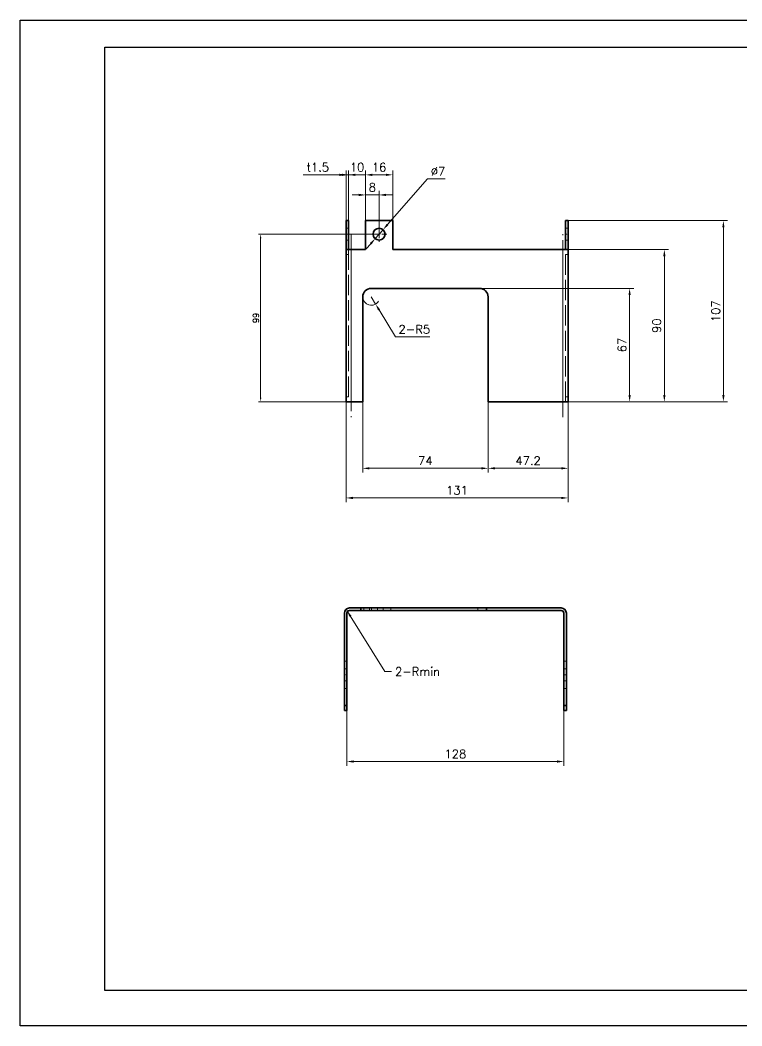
# Model space of a CAD drawing. Extents: x 337 to 133961, y -16604 to 10647.
# Drawn here: x 65344 to 65770, y 3892 to 4486 of the extents above; entities that cross this region are included whole.
import ezdxf
from ezdxf.enums import TextEntityAlignment as Align

# ---------------------------------------------------------------- set-up
doc = ezdxf.new("R2010")
doc.units = 0
for name, pattern in [('CENTER2', [28.575, 19.05, -3.175, 3.175, -3.175]), ('DASHDOT', [18.5, 12, -3, 0.5, -3]), ('DASHED', [15, 12, -3]), ('HIDDEN2', [4.7625, 3.175, -1.5875])]:
    doc.linetypes.add(name, pattern=pattern)
doc.layers.get('0').update_dxf_attribs({"linetype": 'CONTINUOUS'})
doc.layers.get('Defpoints').update_dxf_attribs({"linetype": 'CONTINUOUS'})
doc.layers.add('A3', color=7, linetype='CONTINUOUS')
for name, color, linetype, lineweight in [('DIM', 71, 'CONTINUOUS', 13), ('中心线', 2, 'CENTER2', 13), ('虚线', 1, 'HIDDEN2', 13)]:
    doc.layers.add(name, color=color, linetype=linetype, lineweight=lineweight)
doc.styles.add('CH-1', font='FSGB2312.ttf', dxfattribs={"height": 3})
doc.styles.get("Standard").update_dxf_attribs({"font": 'txt.shx', "bigfont": 'bigfont.shx'})
doc.dimstyles.new('副本1', dxfattribs={"dimtxt": 3.5, "dimasz": 2.5, "dimexe": 1.25, "dimexo": 0, "dimgap": 1, "dimtad": 1, "dimdsep": 46, "dimtxsty": 'Standard', "dimcen": 0, "dimclrd": 3, "dimclre": 3, "dimclrt": 1, "dimadec": 1, "dimazin": 2, "dimtfac": 1, "dimtmove": 0, "dimatfit": 3, "dimfxl": 0, "dimtolj": 1, "dimlwd": -1, "dimlwe": -1, "dimarcsym": 0})
doc.dimstyles.new('副本2', dxfattribs={"dimscale": 2, "dimtxt": 2.5, "dimasz": 2, "dimexe": 1.25, "dimexo": 0, "dimgap": 1, "dimtad": 1, "dimdsep": 46, "dimtxsty": 'Standard', "dimcen": 0, "dimclrd": 3, "dimclre": 3, "dimclrt": 1, "dimadec": 1, "dimazin": 2, "dimtfac": 1, "dimtmove": 0, "dimatfit": 3, "dimfxl": 0, "dimtolj": 1, "dimlwd": -1, "dimlwe": -1, "dimarcsym": 0})
doc.dimstyles.new('副本2$0', dxfattribs={"dimscale": 2, "dimtxt": 2.5, "dimasz": 2, "dimexe": 1.25, "dimexo": 0, "dimgap": 1, "dimtad": 1, "dimdsep": 46, "dimtxsty": 'Standard', "dimcen": 0, "dimclrd": 3, "dimclre": 3, "dimclrt": 1, "dimadec": 1, "dimazin": 2, "dimtfac": 1, "dimtmove": 0, "dimatfit": 3, "dimfxl": 0, "dimtolj": 1, "dimlwd": -1, "dimlwe": -1, "dimarcsym": 0})
doc.dimstyles.new('副本2$3', dxfattribs={"dimscale": 2, "dimtxt": 2.5, "dimasz": 2, "dimexe": 1.25, "dimexo": 0, "dimgap": 1, "dimtad": 1, "dimtoh": 1, "dimdsep": 46, "dimtxsty": 'Standard', "dimcen": 0, "dimclrd": 3, "dimclre": 3, "dimclrt": 1, "dimadec": 1, "dimazin": 2, "dimtfac": 1, "dimtmove": 0, "dimatfit": 3, "dimfxl": 0, "dimtolj": 1, "dimlwd": -1, "dimlwe": -1, "dimarcsym": 0})
doc.dimstyles.new('副本2$4', dxfattribs={"dimscale": 2, "dimtxt": 2.5, "dimasz": 2, "dimexe": 1.25, "dimexo": 0, "dimgap": 1, "dimtad": 1, "dimtoh": 1, "dimdsep": 46, "dimtxsty": 'Standard', "dimcen": 0, "dimclrd": 3, "dimclre": 3, "dimclrt": 1, "dimadec": 1, "dimazin": 2, "dimtfac": 1, "dimtmove": 0, "dimatfit": 3, "dimfxl": 0, "dimtolj": 1, "dimlwd": -1, "dimlwe": -1, "dimarcsym": 0})

# ---------------------------------------------------------------- blocks, each defined once
blk = doc.blocks.new('A$C2CD672AE')
for p, q in [((-218.5, -289), (-218.5, 8)), ((-218.5, 8), (201.5, 8)), ((201.5, 8), (201.5, -289)), ((-193.5, 0), (193.5, 0)), ((-193.5, -278.55), (-193.5, 0)), ((16.5, -16.21), (16.5, 0)), ((21.57, 0), (21.57, -16.21)), ((69.95, 0), (181.5, 0)), ((69.95, 0), (181.5, 0)), ((69.95, 0), (181.5, 0)), ((69.95, 0), (181.5, 0)), ((193.5, 0), (193.5, -278.55)), ((101.05, 0), (101.05, -16.21)), ((101.05, 0), (101.05, -16.21)), ((101.05, 0), (101.05, -16.21)), ((101.05, 0), (101.05, -16.21)), ((101.05, 0), (101.05, -16.21)), ((116.05, 0), (116.05, -16.21)), ((116.05, 0), (116.05, -16.21)), ((116.05, 0), (116.05, -16.21)), ((116.05, 0), (116.05, -16.21)), ((116.05, 0), (116.05, -16.21)), ((128.05, 0), (128.05, -16.21)), ((128.05, 0), (128.05, -16.21)), ((128.05, 0), (128.05, -16.21)), ((128.05, 0), (128.05, -16.21)), ((128.05, 0), (128.05, -16.21)), ((140.05, -16.21), (140.05, 0)), ((16.5, -11.14), (19.04, -6.07)), ((16.5, -6.07), (128.05, -6.07)), ((16.5, -6.07), (128.05, -6.07)), ((16.5, -6.07), (128.05, -6.07)), ((16.5, -6.07), (128.05, -6.07)), ((19.04, -6.07), (21.57, -11.14)), ((128.05, -6.07), (140.05, -6.07)), ((128.05, -6.07), (140.05, -6.07)), ((128.05, -6.07), (140.05, -6.07)), ((128.05, -6.07), (193.5, -6.07)), ((16.5, -16.21), (19.04, -11.14)), ((16.5, -11.14), (128.05, -11.14)), ((16.5, -11.14), (128.05, -11.14)), ((16.5, -11.14), (128.05, -11.14)), ((16.5, -11.14), (128.05, -11.14)), ((19.04, -11.14), (21.57, -16.21)), ((16.5, -16.21), (140.05, -16.21)), ((140.05, -16.21), (16.5, -16.21)), ((16.5, -16.21), (140.05, -16.21)), ((16.5, -16.21), (193.5, -16.21)), ((193.5, -278.55), (-193.5, -278.55)), ((201.5, -289), (-218.5, -289))]:
    blk.add_line(p, q)
at = {"style": 'CH-1'}
for s, p in [('符号', (19.12, -1.91)), ('设 变 内 容', (62.89, -1.91)), ('日 期', (108.22, -2.16)), ('变更者', (122.43, -2.16)), ('锐角除去', (134.43, -1.63)), ('表面处理', (166.75, -1.61)), ('NO.', (19.39, -4.62)), ('REVISION', (63.16, -4.62)), ('DATE', (108.64, -4.87)), ('REVR', (122.85, -4.87)), ('C0.5', (134.43, -11.03))]:
    blk.add_text(s, height=1.775, dxfattribs=at).set_placement(p, align=Align.MIDDLE)
at = {"style": 'CH-1', "width": 0.7}
for s, p in [('ACUTE ANGLE', (134.43, -4.69)), ('SURFACE TREATMENT', (166.75, -4.68))]:
    blk.add_text(s, height=1.7746, dxfattribs=at).set_placement(p, align=Align.MIDDLE)
blk = doc.blocks.new('*D427')
at = {"layer": 'Defpoints', "color": 0, "transparency": 16777216}
for p in [(65536.24, 4260.09), (65667.24, 4260.09), (65667.24, 4203.3)]:
    blk.add_point(p, dxfattribs=at)
at = {"layer": 'DIM', "color": 3, "transparency": 16777216}
for p, q in [((65536.24, 4260.09), (65536.24, 4200.8)), ((65667.24, 4260.09), (65667.24, 4200.8)), ((65540.24, 4203.3), (65663.24, 4203.3))]:
    blk.add_line(p, q, dxfattribs=at)
for points in [[(65540.24, 4203.97), (65540.24, 4202.64), (65536.24, 4203.3)], [(65663.24, 4203.97), (65663.24, 4202.64), (65667.24, 4203.3)]]:
    blk.add_solid(points, dxfattribs=at)
at = {"layer": 'DIM', "color": 1, "transparency": 16777216, "insert": (65601.74, 4207.8), "char_height": 5, "attachment_point": 5}
blk.add_mtext('\\A1;131', dxfattribs=at)
blk = doc.blocks.new('*D428')
at = {"layer": 'Defpoints', "color": 0, "transparency": 16777216}
for p in [(65620.04, 4260.09), (65667.24, 4260.09), (65667.24, 4220.8)]:
    blk.add_point(p, dxfattribs=at)
at = {"layer": 'DIM', "color": 3, "transparency": 16777216}
for p, q in [((65620.04, 4260.09), (65620.04, 4218.3)), ((65667.24, 4260.09), (65667.24, 4218.3)), ((65624.04, 4220.8), (65663.24, 4220.8))]:
    blk.add_line(p, q, dxfattribs=at)
for points in [[(65624.04, 4221.47), (65624.04, 4220.13), (65620.04, 4220.8)], [(65663.24, 4221.47), (65663.24, 4220.13), (65667.24, 4220.8)]]:
    blk.add_solid(points, dxfattribs=at)
at = {"layer": 'DIM', "color": 1, "transparency": 16777216, "insert": (65643.64, 4225.3), "char_height": 5, "attachment_point": 5}
blk.add_mtext('\\A1;47.2', dxfattribs=at)
blk = doc.blocks.new('*D429')
at = {"layer": 'Defpoints', "color": 0, "transparency": 16777216}
for p in [(65546.04, 4260.09), (65620.04, 4260.09), (65546.04, 4220.8)]:
    blk.add_point(p, dxfattribs=at)
at = {"layer": 'DIM', "color": 3, "transparency": 16777216}
for p, q in [((65546.04, 4260.09), (65546.04, 4218.3)), ((65620.04, 4260.09), (65620.04, 4218.3)), ((65616.04, 4220.8), (65550.04, 4220.8))]:
    blk.add_line(p, q, dxfattribs=at)
for points in [[(65550.04, 4221.47), (65550.04, 4220.13), (65546.04, 4220.8)], [(65616.04, 4221.47), (65616.04, 4220.13), (65620.04, 4220.8)]]:
    blk.add_solid(points, dxfattribs=at)
at = {"layer": 'DIM', "color": 1, "transparency": 16777216, "insert": (65583.04, 4225.3), "char_height": 5, "attachment_point": 5}
blk.add_mtext('\\A1;74', dxfattribs=at)
blk = doc.blocks.new('*D430')
at = {"layer": 'Defpoints', "color": 0, "transparency": 16777216}
for p in [(65667.24, 4367.09), (65758.89, 4367.09), (65667.24, 4260.09)]:
    blk.add_point(p, dxfattribs=at)
at = {"layer": 'DIM', "color": 3, "transparency": 16777216}
for p, q in [((65667.24, 4367.09), (65761.39, 4367.09)), ((65758.89, 4264.09), (65758.89, 4363.09)), ((65667.24, 4260.09), (65761.39, 4260.09))]:
    blk.add_line(p, q, dxfattribs=at)
for points in [[(65758.22, 4363.09), (65759.56, 4363.09), (65758.89, 4367.09)], [(65758.22, 4264.09), (65759.56, 4264.09), (65758.89, 4260.09)]]:
    blk.add_solid(points, dxfattribs=at)
at = {"layer": 'DIM', "color": 1, "transparency": 16777216, "insert": (65754.39, 4313.59), "char_height": 5, "attachment_point": 5, "rotation": 90}
blk.add_mtext('\\A1;107', dxfattribs=at)
blk = doc.blocks.new('*D431')
at = {"layer": 'Defpoints', "color": 0, "transparency": 16777216}
for p in [(65615.04, 4327.09), (65703.56, 4327.09), (65667.24, 4260.09)]:
    blk.add_point(p, dxfattribs=at)
at = {"layer": 'DIM', "color": 3, "transparency": 16777216}
for p, q in [((65615.04, 4327.09), (65706.06, 4327.09)), ((65703.56, 4264.09), (65703.56, 4323.09)), ((65667.24, 4260.09), (65706.06, 4260.09))]:
    blk.add_line(p, q, dxfattribs=at)
for points in [[(65702.89, 4323.09), (65704.22, 4323.09), (65703.56, 4327.09)], [(65702.89, 4264.09), (65704.22, 4264.09), (65703.56, 4260.09)]]:
    blk.add_solid(points, dxfattribs=at)
at = {"layer": 'DIM', "color": 1, "transparency": 16777216, "insert": (65699.06, 4293.59), "char_height": 5, "attachment_point": 5, "rotation": 90}
blk.add_mtext('\\A1;67', dxfattribs=at)
blk = doc.blocks.new('*D432')
at = {"layer": 'Defpoints', "color": 0, "transparency": 16777216}
for p in [(65664.24, 4350.09), (65724.05, 4350.09), (65667.24, 4260.09)]:
    blk.add_point(p, dxfattribs=at)
at = {"layer": 'DIM', "color": 3, "transparency": 16777216}
for p, q in [((65664.24, 4350.09), (65726.55, 4350.09)), ((65724.05, 4264.09), (65724.05, 4346.09)), ((65667.24, 4260.09), (65726.55, 4260.09))]:
    blk.add_line(p, q, dxfattribs=at)
for points in [[(65723.39, 4346.09), (65724.72, 4346.09), (65724.05, 4350.09)], [(65723.39, 4264.09), (65724.72, 4264.09), (65724.05, 4260.09)]]:
    blk.add_solid(points, dxfattribs=at)
at = {"layer": 'DIM', "color": 1, "transparency": 16777216, "insert": (65719.55, 4305.09), "char_height": 5, "attachment_point": 5, "rotation": 90}
blk.add_mtext('\\A1;90', dxfattribs=at)
blk = doc.blocks.new('*D433')
at = {"layer": 'Defpoints', "color": 0, "transparency": 16777216}
for p in [(65551.04, 4322.09), (65553.63, 4317.81)]:
    blk.add_point(p, dxfattribs=at)
at = {"layer": 'DIM', "color": 3, "transparency": 16777216}
for p, q in [((65551.04, 4322.09), (65553.63, 4317.81)), ((65565.35, 4298.39), (65555.69, 4314.38)), ((65585.69, 4298.39), (65565.35, 4298.39))]:
    blk.add_line(p, q, dxfattribs=at)
blk.add_arc((65551.04, 4322.09), 5, 180, 329.77838, dxfattribs=at)
blk.add_solid([(65556.27, 4314.73), (65555.12, 4314.04), (65553.63, 4317.81)], dxfattribs=at)
at = {"layer": 'DIM', "color": 1, "transparency": 16777216, "insert": (65576.52, 4302.89), "char_height": 5, "attachment_point": 5}
blk.add_mtext('\\A1;2-{\\Ftxt,bigfont|c134;R5}', dxfattribs=at)
blk = doc.blocks.new('*D440')
at = {"layer": 'Defpoints', "color": 0, "transparency": 16777216}
for p in [(65536.72, 4079.32), (65664.72, 4079.32), (65664.72, 4047.62)]:
    blk.add_point(p, dxfattribs=at)
at = {"layer": 'DIM', "color": 3, "transparency": 16777216}
for p, q in [((65536.72, 4079.32), (65536.72, 4045.12)), ((65664.72, 4079.32), (65664.72, 4045.12)), ((65540.72, 4047.62), (65660.72, 4047.62))]:
    blk.add_line(p, q, dxfattribs=at)
for points in [[(65540.72, 4048.29), (65540.72, 4046.95), (65536.72, 4047.62)], [(65660.72, 4048.29), (65660.72, 4046.95), (65664.72, 4047.62)]]:
    blk.add_solid(points, dxfattribs=at)
at = {"layer": 'DIM', "color": 1, "transparency": 16777216, "insert": (65600.72, 4052.12), "char_height": 5, "attachment_point": 5}
blk.add_mtext('\\A1;128', dxfattribs=at)
blk = doc.blocks.new('*D441')
at = {"layer": 'Defpoints', "color": 0, "transparency": 16777216}
for p in [(65485.81, 4359.09), (65555.74, 4359.09), (65536.24, 4260.09)]:
    blk.add_point(p, dxfattribs=at)
at = {"layer": 'DIM', "color": 3, "transparency": 16777216}
for p, q in [((65555.74, 4359.09), (65484.56, 4359.09)), ((65485.81, 4262.59), (65485.81, 4356.59)), ((65536.24, 4260.09), (65484.56, 4260.09))]:
    blk.add_line(p, q, dxfattribs=at)
for points in [[(65485.39, 4356.59), (65486.23, 4356.59), (65485.81, 4359.09)], [(65485.39, 4262.59), (65486.23, 4262.59), (65485.81, 4260.09)]]:
    blk.add_solid(points, dxfattribs=at)
at = {"layer": 'DIM', "color": 1, "transparency": 16777216, "insert": (65483.06, 4309.59), "char_height": 3.5, "attachment_point": 5, "rotation": 90}
blk.add_mtext('\\A1;99', dxfattribs=at)
blk = doc.blocks.new('*D442')
at = {"layer": 'Defpoints', "color": 0, "transparency": 16777216}
for p in [(65547.74, 4394.12), (65547.74, 4367.09), (65563.74, 4367.09)]:
    blk.add_point(p, dxfattribs=at)
at = {"layer": 'DIM', "color": 3, "transparency": 16777216}
for p, q in [((65547.74, 4367.09), (65547.74, 4396.62)), ((65563.74, 4367.09), (65563.74, 4396.62)), ((65559.74, 4394.12), (65551.74, 4394.12))]:
    blk.add_line(p, q, dxfattribs=at)
for points in [[(65551.74, 4394.79), (65551.74, 4393.45), (65547.74, 4394.12)], [(65559.74, 4394.79), (65559.74, 4393.45), (65563.74, 4394.12)]]:
    blk.add_solid(points, dxfattribs=at)
at = {"layer": 'DIM', "color": 1, "transparency": 16777216, "insert": (65555.74, 4398.62), "char_height": 5, "attachment_point": 5}
blk.add_mtext('\\A1;16', dxfattribs=at)
blk = doc.blocks.new('*D443')
at = {"layer": 'Defpoints', "color": 0, "transparency": 16777216}
for p in [(65558.05, 4361.72), (65553.43, 4356.46)]:
    blk.add_point(p, dxfattribs=at)
at = {"layer": 'DIM', "color": 3, "transparency": 16777216}
for p, q in [((65584.33, 4391.68), (65560.69, 4364.73)), ((65594.67, 4391.68), (65584.33, 4391.68)), ((65553.43, 4356.46), (65558.05, 4361.72)), ((65550.8, 4353.45), (65548.16, 4350.44))]:
    blk.add_line(p, q, dxfattribs=at)
for points in [[(65560.19, 4365.17), (65561.19, 4364.29), (65558.05, 4361.72)], [(65550.29, 4353.89), (65551.3, 4353.01), (65553.43, 4356.46)]]:
    blk.add_solid(points, dxfattribs=at)
at = {"layer": 'DIM', "color": 1, "transparency": 16777216, "insert": (65590.5, 4396.18), "char_height": 5, "attachment_point": 5}
blk.add_mtext('\\A1;∅7', dxfattribs=at)
blk = doc.blocks.new('*D444')
at = {"layer": 'Defpoints', "color": 0, "transparency": 16777216}
for p in [(65547.74, 4394.12), (65537.74, 4367.09), (65547.74, 4367.09)]:
    blk.add_point(p, dxfattribs=at)
at = {"layer": 'DIM', "color": 3, "transparency": 16777216}
for p, q in [((65537.74, 4367.09), (65537.74, 4396.62)), ((65547.74, 4367.09), (65547.74, 4396.62)), ((65533.74, 4394.12), (65529.74, 4394.12)), ((65537.74, 4394.12), (65547.74, 4394.12)), ((65551.74, 4394.12), (65555.74, 4394.12))]:
    blk.add_line(p, q, dxfattribs=at)
for points in [[(65533.74, 4394.79), (65533.74, 4393.45), (65537.74, 4394.12)], [(65551.74, 4394.79), (65551.74, 4393.45), (65547.74, 4394.12)]]:
    blk.add_solid(points, dxfattribs=at)
at = {"layer": 'DIM', "color": 1, "transparency": 16777216, "insert": (65542.74, 4398.62), "char_height": 5, "attachment_point": 5}
blk.add_mtext('\\A1;10', dxfattribs=at)
blk = doc.blocks.new('*D445')
at = {"layer": 'Defpoints', "color": 0, "transparency": 16777216}
for p in [(65537.74, 4394.12), (65536.24, 4367.09), (65537.74, 4367.09)]:
    blk.add_point(p, dxfattribs=at)
at = {"layer": 'DIM', "color": 3, "transparency": 16777216}
for p, q in [((65536.24, 4367.09), (65536.24, 4396.62)), ((65537.74, 4367.09), (65537.74, 4396.62)), ((65532.24, 4394.12), (65510.91, 4394.12)), ((65537.74, 4394.12), (65536.24, 4394.12)), ((65541.74, 4394.12), (65545.74, 4394.12))]:
    blk.add_line(p, q, dxfattribs=at)
for points in [[(65532.24, 4394.79), (65532.24, 4393.45), (65536.24, 4394.12)], [(65541.74, 4394.79), (65541.74, 4393.45), (65537.74, 4394.12)]]:
    blk.add_solid(points, dxfattribs=at)
at = {"layer": 'DIM', "color": 1, "transparency": 16777216, "insert": (65519.58, 4398.62), "char_height": 5, "attachment_point": 5}
blk.add_mtext('\\A1;t{\\Ftxt,bigfont|c134;1.5}', dxfattribs=at)
blk = doc.blocks.new('*D446')
at = {"layer": 'Defpoints', "color": 0, "transparency": 16777216}
for p in [(65547.74, 4382.25), (65547.74, 4367.09), (65555.74, 4359.09)]:
    blk.add_point(p, dxfattribs=at)
at = {"layer": 'DIM', "color": 3, "transparency": 16777216}
for p, q in [((65547.74, 4367.09), (65547.74, 4384.75)), ((65555.74, 4359.09), (65555.74, 4384.75)), ((65543.74, 4382.25), (65539.74, 4382.25)), ((65555.74, 4382.25), (65547.74, 4382.25)), ((65559.74, 4382.25), (65563.74, 4382.25))]:
    blk.add_line(p, q, dxfattribs=at)
for points in [[(65543.74, 4382.92), (65543.74, 4381.59), (65547.74, 4382.25)], [(65559.74, 4382.92), (65559.74, 4381.59), (65555.74, 4382.25)]]:
    blk.add_solid(points, dxfattribs=at)
at = {"layer": 'DIM', "color": 1, "transparency": 16777216, "insert": (65551.74, 4386.75), "char_height": 5, "attachment_point": 5}
blk.add_mtext('\\A1;8', dxfattribs=at)

msp = doc.modelspace()

# ---------------------------------------------------------------- linework, layer by layer
at = {"color": 7, "lineweight": 35, "ltscale": 0.425}
for p, q in [((65536.242, 4350.088), (65536.242, 4367.088)), ((65537.742, 4350.088), (65537.742, 4367.088)), ((65547.742, 4367.088), (65547.742, 4350.088)), ((65563.742, 4350.088), (65563.742, 4367.088)), ((65665.742, 4350.088), (65665.742, 4367.088)), ((65667.242, 4350.088), (65667.242, 4367.088))]:
    msp.add_line(p, q, dxfattribs=at)
at = {"color": 7, "lineweight": 35, "ltscale": 0.0375}
for p, q in [((65536.242, 4367.088), (65537.742, 4367.088)), ((65665.742, 4367.088), (65667.242, 4367.088)), ((65545.018, 4138.317), (65545.018, 4136.817)), ((65619.018, 4138.317), (65619.018, 4136.817)), ((65535.218, 4080.817), (65536.718, 4080.817)), ((65664.718, 4080.817), (65666.218, 4080.817)), ((65535.218, 4077.817), (65536.718, 4077.817)), ((65664.718, 4077.817), (65666.218, 4077.817))]:
    msp.add_line(p, q, dxfattribs=at)
at = {"color": 7, "lineweight": 35, "ltscale": 0.4}
msp.add_line((65547.742, 4367.088), (65563.742, 4367.088), dxfattribs=at)
at = {"color": 7, "lineweight": 35, "ltscale": 0.075}
for p, q in [((65536.242, 4350.088), (65539.242, 4350.088)), ((65667.242, 4350.088), (65664.242, 4350.088)), ((65536.242, 4260.088), (65539.242, 4260.088)), ((65667.242, 4260.088), (65664.242, 4260.088)), ((65535.218, 4077.817), (65535.218, 4080.817)), ((65536.718, 4080.817), (65536.718, 4077.817)), ((65664.718, 4080.817), (65664.718, 4077.817)), ((65666.218, 4080.817), (65666.218, 4077.817))]:
    msp.add_line(p, q, dxfattribs=at)
at = {"color": 7, "lineweight": 35}
for p, q in [((65536.242, 4350.088), (65536.242, 4260.088)), ((65563.742, 4350.088), (65664.242, 4350.088)), ((65667.242, 4260.088), (65667.242, 4350.088)), ((65551.042, 4327.088), (65615.042, 4327.088)), ((65546.042, 4322.088), (65546.042, 4260.088)), ((65620.042, 4260.088), (65620.042, 4322.088)), ((65620.042, 4260.088), (65664.242, 4260.088)), ((65535.218, 4135.317), (65535.218, 4096.317)), ((65536.718, 4135.317), (65536.718, 4096.317)), ((65550.018, 4138.317), (65614.018, 4138.317)), ((65550.018, 4136.817), (65614.018, 4136.817)), ((65619.018, 4138.317), (65663.218, 4138.317)), ((65619.018, 4136.817), (65663.218, 4136.817)), ((65664.718, 4135.317), (65664.718, 4080.817)), ((65666.218, 4135.317), (65666.218, 4080.817))]:
    msp.add_line(p, q, dxfattribs=at)
at = {"color": 7, "lineweight": 35, "ltscale": 0.2125}
msp.add_line((65539.242, 4350.088), (65547.742, 4350.088), dxfattribs=at)
at = {"color": 7, "lineweight": 13}
for p, q in [((65539.242, 4350.088), (65539.242, 4260.088)), ((65664.242, 4260.088), (65664.242, 4350.088))]:
    msp.add_line(p, q, dxfattribs=at)
at = {"color": 7, "lineweight": 35, "ltscale": 0.17}
for p, q in [((65546.042, 4260.088), (65539.242, 4260.088)), ((65545.018, 4138.317), (65538.218, 4138.317)), ((65538.218, 4136.817), (65545.018, 4136.817))]:
    msp.add_line(p, q, dxfattribs=at)
at = {"color": 7, "lineweight": 35, "ltscale": 0.125}
for p, q in [((65550.018, 4138.317), (65545.018, 4138.317)), ((65545.018, 4136.817), (65550.018, 4136.817)), ((65619.018, 4138.317), (65614.018, 4138.317)), ((65614.018, 4136.817), (65619.018, 4136.817))]:
    msp.add_line(p, q, dxfattribs=at)
at = {"color": 7, "lineweight": 13, "ltscale": 0.0375}
for p, q in [((65550.018, 4138.317), (65550.018, 4136.817)), ((65614.018, 4138.317), (65614.018, 4136.817))]:
    msp.add_line(p, q, dxfattribs=at)
at = {"color": 7, "lineweight": 35, "ltscale": 0.3875}
for p, q in [((65535.218, 4096.317), (65535.218, 4080.817)), ((65536.718, 4096.317), (65536.718, 4080.817))]:
    msp.add_line(p, q, dxfattribs=at)
at = {"color": 7, "lineweight": 35}
msp.add_circle((65555.742, 4359.088), 3.5, dxfattribs=at)
for centre, radius, start, end in [((65551.042, 4322.088), 5, 90, 180), ((65615.042, 4322.088), 5, 0, 90), ((65538.218, 4135.317), 3, 90, 180), ((65538.218, 4135.317), 1.5, 90, 180), ((65663.218, 4135.317), 3, 0, 90), ((65663.218, 4135.317), 1.5, 0, 90)]:
    msp.add_arc(centre, radius, start, end, dxfattribs=at)
at = {"layer": 'A3'}
msp.add_lwpolyline([(65343.904, 4485.504), (66183.904, 4485.504), (66183.904, 3891.504), (65343.904, 3891.504)], close=True, dxfattribs=at)
at = {"layer": '中心线', "linetype": 'DASHDOT', "lineweight": 13, "ltscale": 0.227499}
for p, q in [((65555.742, 4363.638), (65555.742, 4354.538)), ((65560.292, 4359.088), (65551.192, 4359.088))]:
    msp.add_line(p, q, dxfattribs=at)
at = {"layer": '中心线', "linetype": 'DASHDOT', "lineweight": 13, "ltscale": 0.045016}
for p, q in [((65537.892, 4359.088), (65536.091, 4359.088)), ((65667.392, 4359.088), (65665.591, 4359.088)), ((65536.868, 4098.817), (65535.068, 4098.817)), ((65666.368, 4098.817), (65664.568, 4098.817))]:
    msp.add_line(p, q, dxfattribs=at)
at = {"layer": '中心线', "linetype": 'DASHDOT', "lineweight": 13}
for p, q in [((65539.242, 4359.088), (65539.242, 4251.087)), ((65664.242, 4251.088), (65664.242, 4359.088))]:
    msp.add_line(p, q, dxfattribs=at)
at = {"layer": '中心线', "linetype": 'DASHDOT', "lineweight": 13, "ltscale": 0.045015}
for p, q in [((65550.018, 4138.467), (65550.018, 4136.667)), ((65554.718, 4138.467), (65554.718, 4136.667)), ((65614.018, 4138.467), (65614.018, 4136.667))]:
    msp.add_line(p, q, dxfattribs=at)
at = {"layer": '虚线', "linetype": 'DASHED', "lineweight": 13, "ltscale": 0.0375}
for p, q in [((65537.742, 4362.588), (65536.242, 4362.588)), ((65667.242, 4362.588), (65665.742, 4362.588)), ((65537.742, 4355.588), (65536.242, 4355.588)), ((65667.242, 4355.588), (65665.742, 4355.588)), ((65537.742, 4347.088), (65536.242, 4347.088)), ((65667.242, 4347.088), (65665.742, 4347.088)), ((65536.242, 4263.088), (65537.742, 4263.088)), ((65665.742, 4263.088), (65667.242, 4263.088)), ((65546.718, 4138.317), (65546.718, 4136.817)), ((65551.218, 4138.317), (65551.218, 4136.817)), ((65558.218, 4138.317), (65558.218, 4136.817)), ((65562.718, 4138.317), (65562.718, 4136.817)), ((65535.218, 4106.817), (65536.718, 4106.817)), ((65664.718, 4106.817), (65666.218, 4106.817)), ((65536.718, 4102.317), (65535.218, 4102.317)), ((65666.218, 4102.317), (65664.718, 4102.317)), ((65536.718, 4095.317), (65535.218, 4095.317)), ((65666.218, 4095.317), (65664.718, 4095.317)), ((65535.218, 4090.817), (65536.718, 4090.817)), ((65664.718, 4090.817), (65666.218, 4090.817)), ((65536.718, 4080.817), (65535.218, 4080.817)), ((65666.218, 4080.817), (65664.718, 4080.817))]:
    msp.add_line(p, q, dxfattribs=at)
at = {"layer": '虚线', "linetype": 'DASHED', "lineweight": 13}
for p, q in [((65537.742, 4350.088), (65537.742, 4260.088)), ((65539.242, 4350.088), (65539.242, 4260.088)), ((65664.242, 4260.088), (65664.242, 4350.088)), ((65665.742, 4260.088), (65665.742, 4350.088))]:
    msp.add_line(p, q, dxfattribs=at)

# ---------------------------------------------------------------- block references
at = {"xscale": 2, "yscale": 2, "zscale": 2}
msp.add_blockref('A$C2CD672AE', (65780.904, 4469.504), dxfattribs=at)

# ---------------------------------------------------------------- texts
at = {"layer": 'DIM', "color": 1, "insert": (65565.113, 4103.269), "char_height": 5, "width": 626.0377, "attachment_point": 1}
msp.add_mtext('\\A1;2-Rmin', dxfattribs=at)

# ---------------------------------------------------------------- dimensions: what is measured, and where the dimension line sits
at = {"layer": 'DIM'}
dim = msp.add_linear_dim(base=(65537.742, 4394.12), p1=(65536.242, 4367.088), p2=(65537.742, 4367.088), text='t{\\Ftxt,bigfont|c134;<>}', dimstyle='副本2$0', dxfattribs=at)
dim.commit()
dim.dimension.update_dxf_attribs({"geometry": '*D445', "text_midpoint": (65519.575, 4394.12), "dimtype": 160})
for base, p1, p2, picture, middle in [((65547.742, 4394.12), (65537.742, 4367.088), (65547.742, 4367.088), '*D444', (65542.742, 4398.62)), ((65547.742, 4394.12), (65563.742, 4367.088), (65547.742, 4367.088), '*D442', (65555.742, 4398.62)), ((65547.742, 4382.252), (65555.742, 4359.088), (65547.742, 4367.088), '*D446', (65551.742, 4386.752)), ((65667.242, 4203.303), (65536.242, 4260.088), (65667.242, 4260.088), '*D427', (65601.742, 4207.803)), ((65546.042, 4220.8), (65620.042, 4260.088), (65546.042, 4260.088), '*D429', (65583.042, 4225.3)), ((65667.242, 4220.8), (65620.042, 4260.088), (65667.242, 4260.088), '*D428', (65643.642, 4225.3)), ((65664.718, 4047.619), (65536.718, 4079.317), (65664.718, 4079.317), '*D440', (65600.718, 4052.119))]:
    dim = msp.add_linear_dim(base=base, p1=p1, p2=p2, dimstyle='副本2$0', dxfattribs=at)
    dim.commit()
    dim.dimension.update_dxf_attribs({"geometry": picture, "text_midpoint": middle})
dim = msp.add_diameter_dim_2p(p1=(65553.434, 4356.457), p2=(65558.05, 4361.719), dimstyle='副本2$3', dxfattribs=at)
dim.commit()
dim.dimension.update_dxf_attribs({"geometry": '*D443', "text_midpoint": (65590.499, 4391.675), "dimtype": 163})
for base, p1, p2, dimstyle, picture, middle in [((65758.889, 4367.088), (65667.242, 4260.088), (65667.242, 4367.088), '副本2$0', '*D430', (65754.389, 4313.588)), ((65485.811, 4359.088), (65536.242, 4260.088), (65555.742, 4359.088), '副本1', '*D441', (65483.061, 4309.588)), ((65724.053, 4350.088), (65667.242, 4260.088), (65664.242, 4350.088), '副本2$0', '*D432', (65719.553, 4305.088)), ((65703.556, 4327.088), (65667.242, 4260.088), (65615.042, 4327.088), '副本2$0', '*D431', (65699.056, 4293.588))]:
    dim = msp.add_linear_dim(base=base, p1=p1, p2=p2, angle=90, dimstyle=dimstyle, dxfattribs=at)
    dim.commit()
    dim.dimension.update_dxf_attribs({"geometry": picture, "text_midpoint": middle})
dim = msp.add_radius_dim(center=(65551.042, 4322.088), mpoint=(65553.627, 4317.808), text='2-{\\Ftxt,bigfont|c134;<>}', dimstyle='副本2$4', dxfattribs=at)
dim.commit()
dim.dimension.update_dxf_attribs({"geometry": '*D433', "text_midpoint": (65576.521, 4298.391), "dimtype": 164})

# ---------------------------------------------------------------- leaders
at = {"layer": 'DIM', "annotation_type": 0, "has_hookline": 1, "hookline_direction": 0, "text_width": 25}
msp.add_leader([(65536.718, 4136.817), (65559.113, 4100.769), (65563.113, 4100.769)], dimstyle='副本2', override={"dimgap": 1, "dimtad": 0}, dxfattribs=at)

doc.saveas('drawing.dxf')
